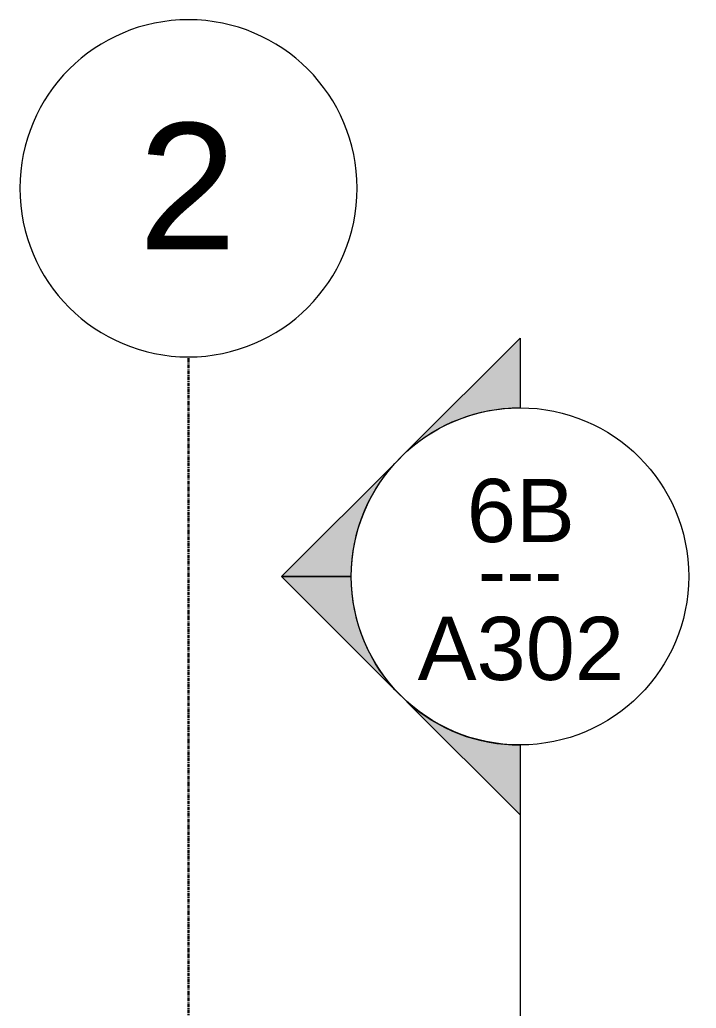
# Model space of a CAD drawing. Header units: inches. Extents: x -4168 to 4202, y -264 to 629.
# Drawn here: x 2830.3 to 2926.5, y 128.7 to 269.5 of the extents above; entities that cross this region are included whole.
import ezdxf

# ---------------------------------------------------------------- set-up
doc = ezdxf.new("R2010")
doc.units = ezdxf.units.IN
doc.header["$MEASUREMENT"] = 0
doc.linetypes.add('Grid Line 1_2__2_', pattern=[0.875, 0.5, -0.125, 0.125, -0.125])
for name, color, linetype, lineweight in [('0-3', 165, 'Continuous', 5), ('0-5', 90, 'Continuous', 5), ('G-ANNO-SYMB', 111, 'Continuous', 9), ('S-GRID-1', 1, 'Grid Line 1_2__2_', 30), ('S-GRID-IDEN', 1, 'Continuous', 9), ('S-GRID-IDEN-1', 147, 'Continuous', 9)]:
    doc.layers.add(name, color=color, linetype=linetype, lineweight=lineweight)
doc.styles.add('Arial', font='arial.ttf', dxfattribs={"height": 9})
doc.styles.add('Arial_1', font='arial.ttf', dxfattribs={"height": 18})
doc.styles.add('Century Gothic', font='ufonts.com_century-gothic.ttf', dxfattribs={"height": 9})

# ---------------------------------------------------------------- blocks, each defined once
blk = doc.blocks.new('Grid - Grid Head - Circle-1738874-BUILDING ELEVATION - WEST - BASEMENT WALL')
at = {"layer": 'S-GRID-IDEN-1'}
for start, end in [(0, 180), (180, 360)]:
    blk.add_arc((-3481.32, 245.47), 24, start, end, dxfattribs=at)
blk = doc.blocks.new('CTR - 1st Phase - Structure_rvt-3-BUILDING ELEVATION - WEST - BASEMENT WALL')
at = {"layer": 'S-GRID-1'}
blk.add_line((-3154.32, -159.84), (-3154.32, 221.47), dxfattribs=at)
at = {"layer": '0-3'}
blk.add_blockref('Grid - Grid Head - Circle-1738874-BUILDING ELEVATION - WEST - BASEMENT WALL', (327, 0), dxfattribs=at)
at = {"layer": 'S-GRID-IDEN', "insert": (-3161.45, 254.76), "char_height": 18, "width": 16.968, "attachment_point": 1, "style": 'Arial_1'}
blk.add_mtext('2', dxfattribs=at)
blk = doc.blocks.new('Section - Section Head - Filled-22785-BUILDING ELEVATION - WEST - BASEMENT WALL')
at = {"layer": 'G-ANNO-SYMB'}
h = blk.add_hatch(color=256, dxfattribs=at)
edge = h.paths.add_edge_path(flags=0)
edge.add_line((-3123.25, -67.47), (-3107.15, -51.37))
edge.add_line((-3107.15, -51.37), (-3107.15, -61.28))
edge.add_arc((-3107.15, -85.31), 24.03, 90, 132.0784)
h = blk.add_hatch(color=256, dxfattribs=at)
edge = h.paths.add_edge_path(flags=0)
edge.add_arc((-3107.15, -85.31), 24, 135, 180)
edge.add_line((-3131.15, -85.31), (-3141.09, -85.31))
edge.add_line((-3141.09, -85.31), (-3124.12, -68.34))
h = blk.add_hatch(color=256, dxfattribs=at)
edge = h.paths.add_edge_path(flags=0)
edge.add_line((-3124.12, -102.28), (-3141.09, -85.31))
edge.add_line((-3141.09, -85.31), (-3131.15, -85.31))
edge.add_arc((-3107.15, -85.31), 24, 180, 225)
h = blk.add_hatch(color=256, dxfattribs=at)
edge = h.paths.add_edge_path(flags=0)
edge.add_arc((-3107.15, -85.31), 24.03, 227.9216, 270)
edge.add_line((-3107.15, -109.34), (-3107.15, -119.25))
edge.add_line((-3107.15, -119.25), (-3123.25, -103.14))
for p, q in [((-3107.15, -51.37), (-3123.25, -67.47)), ((-3107.15, -61.28), (-3107.15, -51.37)), ((-3124.12, -68.34), (-3141.09, -85.31)), ((-3131.15, -85.31), (-3141.09, -85.31)), ((-3141.09, -85.31), (-3124.12, -102.28)), ((-3141.09, -85.31), (-3131.15, -85.31)), ((-3123.25, -103.14), (-3107.15, -119.25)), ((-3107.15, -119.25), (-3107.15, -109.34))]:
    blk.add_line(p, q, dxfattribs=at)
for centre, radius, start, end in [((-3107.15, -85.34), 24, 90, 270), ((-3107.15, -85.31), 24.03, 90, 132.0784), ((-3107.15, -85.34), 24, 270, 90), ((-3107.15, -85.31), 24, 135, 180), ((-3107.15, -85.31), 24, 180, 225), ((-3107.15, -85.31), 24.03, 227.9216, 270)]:
    blk.add_arc(centre, radius, start, end, dxfattribs=at)

msp = doc.modelspace()

# ---------------------------------------------------------------- linework, layer by layer
at = {"layer": 'G-ANNO-SYMB'}
msp.add_line((2901.4766, 166.191), (2901.4766, -61.307), dxfattribs=at)

# ---------------------------------------------------------------- block references
at = {"layer": '0-5'}
msp.add_blockref('CTR - 1st Phase - Structure_rvt-3-BUILDING ELEVATION - WEST - BASEMENT WALL', (6008.6253, 0), dxfattribs=at)
at = {"layer": 'G-ANNO-SYMB', "extrusion": (0, 0, -1), "rotation": 180}
msp.add_blockref('Section - Section Head - Filled-22785-BUILDING ELEVATION - WEST - BASEMENT WALL', (-6008.6253, 104.8841), dxfattribs=at)

# ---------------------------------------------------------------- texts
at = {"layer": 'G-ANNO-SYMB', "char_height": 9, "attachment_point": 1}
for s, insert, width, style in [('6B', (2893.9036, 204.0997), 18.786, 'Arial'), ('---', (2895.5043, 195.593), 15.453, 'Century Gothic'), ('A302', (2886.9115, 184.4634), 35.754, 'Arial')]:
    msp.add_mtext(s, dxfattribs=dict(at, insert=insert, width=width, style=style))

doc.saveas('drawing.dxf')
